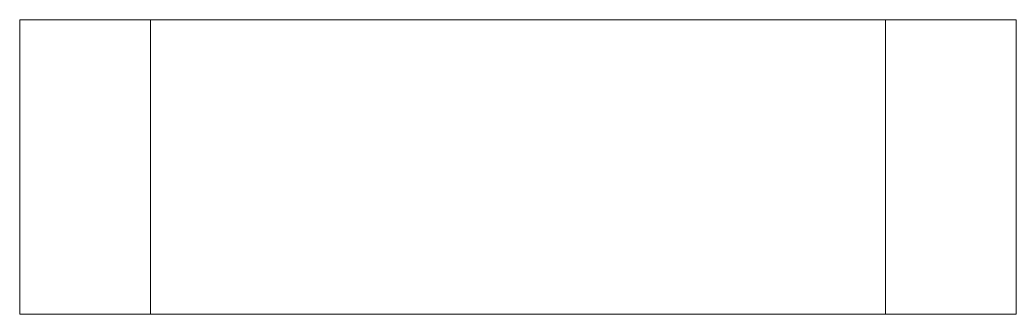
# Paper-space layout '_Inferior' of a CAD drawing. Header units: millimetres. Extents: x -15.2 to 15.2, y 0 to 9.
import ezdxf

# ---------------------------------------------------------------- set-up
doc = ezdxf.new("R2010")
doc.units = ezdxf.units.MM

psp = doc.layouts.new('_Inferior')

# ---------------------------------------------------------------- linework, layer by layer
at = {"color": 7, "linetype": 'Continuous', "lineweight": 15}
for p, q in [((-15.25, 9), (15.25, 9)), ((-15.25, 9), (-15.25, 0)), ((-11.25, 9), (-11.25, 0)), ((11.25, 9), (11.25, 0)), ((15.25, 9), (15.25, 0)), ((-15.25, 0), (15.25, 0))]:
    psp.add_line(p, q, dxfattribs=at)

doc.saveas('drawing.dxf')
